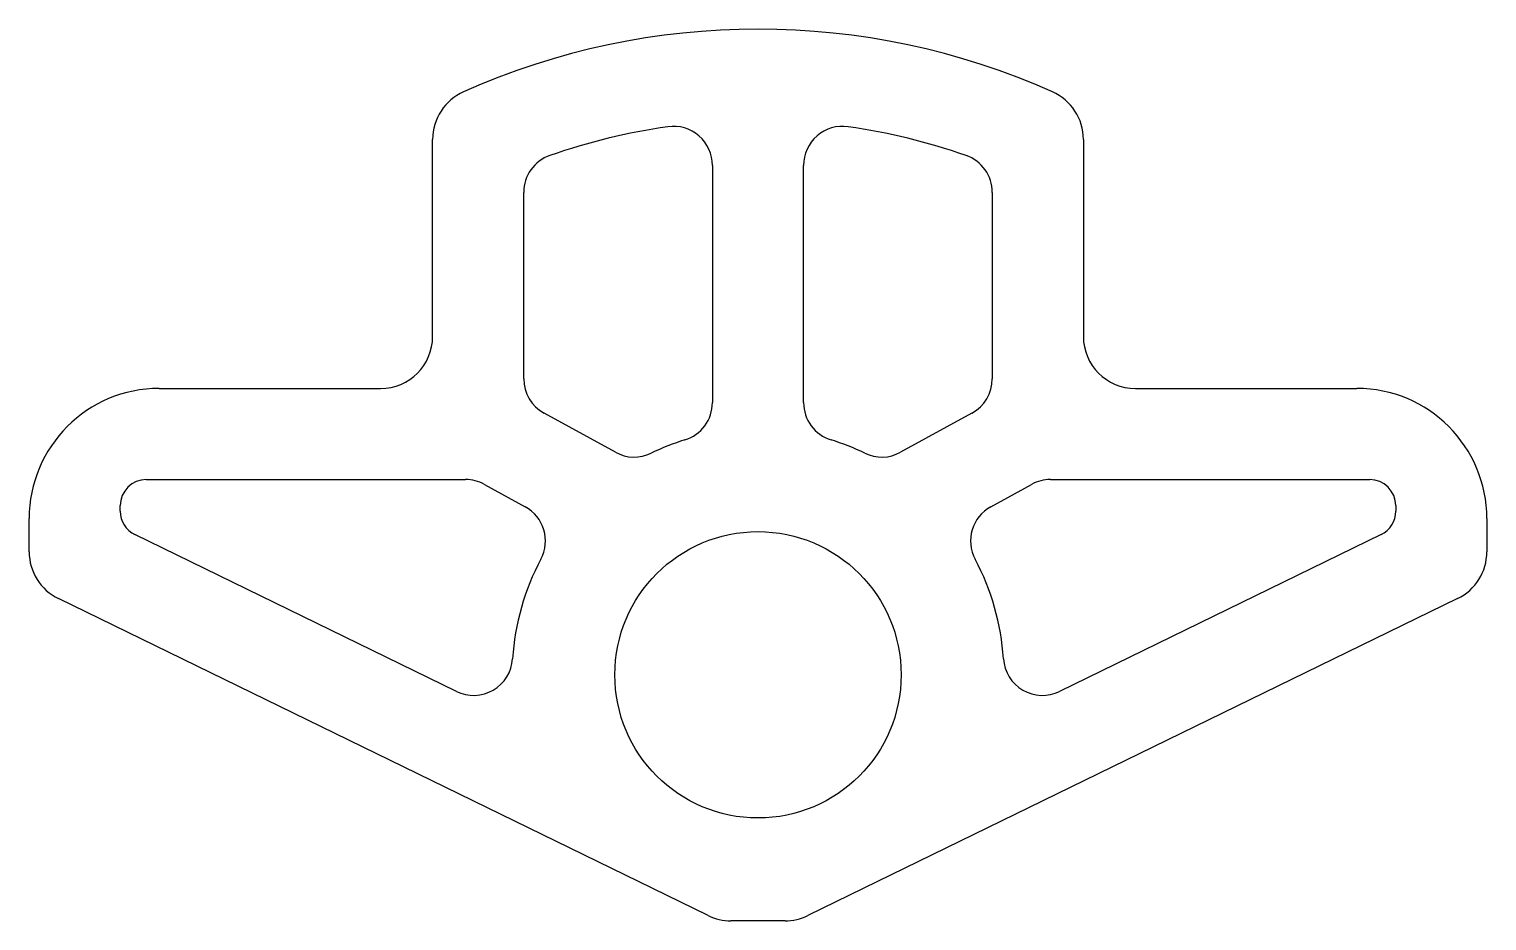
# Model space of a CAD drawing. Extents: x 697.7 to 753.7, y 574.5 to 608.7.
import ezdxf

# ---------------------------------------------------------------- set-up
doc = ezdxf.new("R2010")
doc.units = 0
doc.layers.get('0').update_dxf_attribs({"linetype": 'CONTINUOUS'})

msp = doc.modelspace()

# ---------------------------------------------------------------- linework, layer by layer
for p, q in [((713.173, 596.931), (713.173, 604.497)), ((738.173, 604.497), (738.173, 596.931)), ((723.923, 603.498), (723.923, 594.387)), ((727.423, 594.387), (727.423, 603.498)), ((716.673, 595.297), (716.673, 602.462)), ((734.673, 602.462), (734.673, 595.297)), ((702.673, 594.931), (711.173, 594.931)), ((740.173, 594.931), (748.673, 594.931)), ((720.198, 592.479), (717.453, 593.982)), ((733.893, 593.982), (731.148, 592.479)), ((702.173, 591.431), (714.44, 591.431)), ((736.906, 591.431), (749.173, 591.431)), ((715.16, 591.246), (716.726, 590.389)), ((734.62, 590.389), (736.185, 591.246)), ((701.173, 590.217), (701.173, 590.431)), ((750.173, 590.431), (750.173, 590.217)), ((697.673, 588.655), (697.673, 589.931)), ((753.673, 589.931), (753.673, 588.655)), ((714.088, 583.293), (701.735, 589.319)), ((749.611, 589.319), (737.257, 583.293)), ((723.758, 574.683), (698.796, 586.858)), ((752.55, 586.858), (727.588, 574.683)), ((726.711, 574.481), (724.635, 574.481))]:
    msp.add_line(p, q)
msp.add_circle((725.673, 583.931), 5.5)
for centre, radius, start, end in [((725.673, 580.931), 27.8, 65.9849, 114.0151), ((715.173, 604.497), 2, 114.0151, 180), ((736.173, 604.497), 2, 0, 65.9849), ((725.673, 580.931), 24.3, 98.1951, 109.2049), ((722.423, 603.498), 1.5, 0, 98.1951), ((728.923, 603.498), 1.5, 81.8049, 180), ((725.673, 580.931), 24.3, 70.7951, 81.8049), ((718.173, 602.462), 1.5, 109.2049, 180), ((733.173, 602.462), 1.5, 0, 70.7951), ((711.173, 596.931), 2, 270, 0), ((740.173, 596.931), 2, 180, 270), ((718.173, 595.297), 1.5, 180, 241.3), ((733.173, 595.297), 1.5, 298.7, 0), ((702.673, 589.931), 5, 90, 180), ((748.673, 589.931), 5, 0, 90), ((722.423, 594.387), 1.5, 287.2657, 0), ((728.923, 594.387), 1.5, 180, 252.7343), ((725.673, 583.931), 9.45, 107.2657, 115.7366), ((725.673, 583.931), 9.45, 64.2634, 72.7343), ((720.918, 593.794), 1.5, 241.3, 295.7366), ((730.428, 593.794), 1.5, 244.2634, 298.7), ((702.173, 590.431), 1, 90, 180), ((714.44, 589.931), 1.5, 61.3, 90), ((736.906, 589.931), 1.5, 90, 118.7), ((749.173, 590.431), 1, 0, 90), ((716.006, 589.073), 1.5, 331.9878, 61.3), ((735.34, 589.073), 1.5, 118.7, 208.0122), ((702.173, 590.217), 1, 180, 244), ((749.173, 590.217), 1, 296, 0), ((699.673, 588.655), 2, 180, 244), ((751.673, 588.655), 2, 296, 0), ((725.673, 583.931), 9.45, 151.9878, 176.278), ((725.673, 583.931), 9.45, 3.722, 28.0122), ((714.746, 584.641), 1.5, 244, 356.278), ((736.6, 584.641), 1.5, 183.722, 296), ((724.635, 576.481), 2, 244, 270), ((726.711, 576.481), 2, 270, 296)]:
    msp.add_arc(centre, radius, start, end)

doc.saveas('drawing.dxf')
